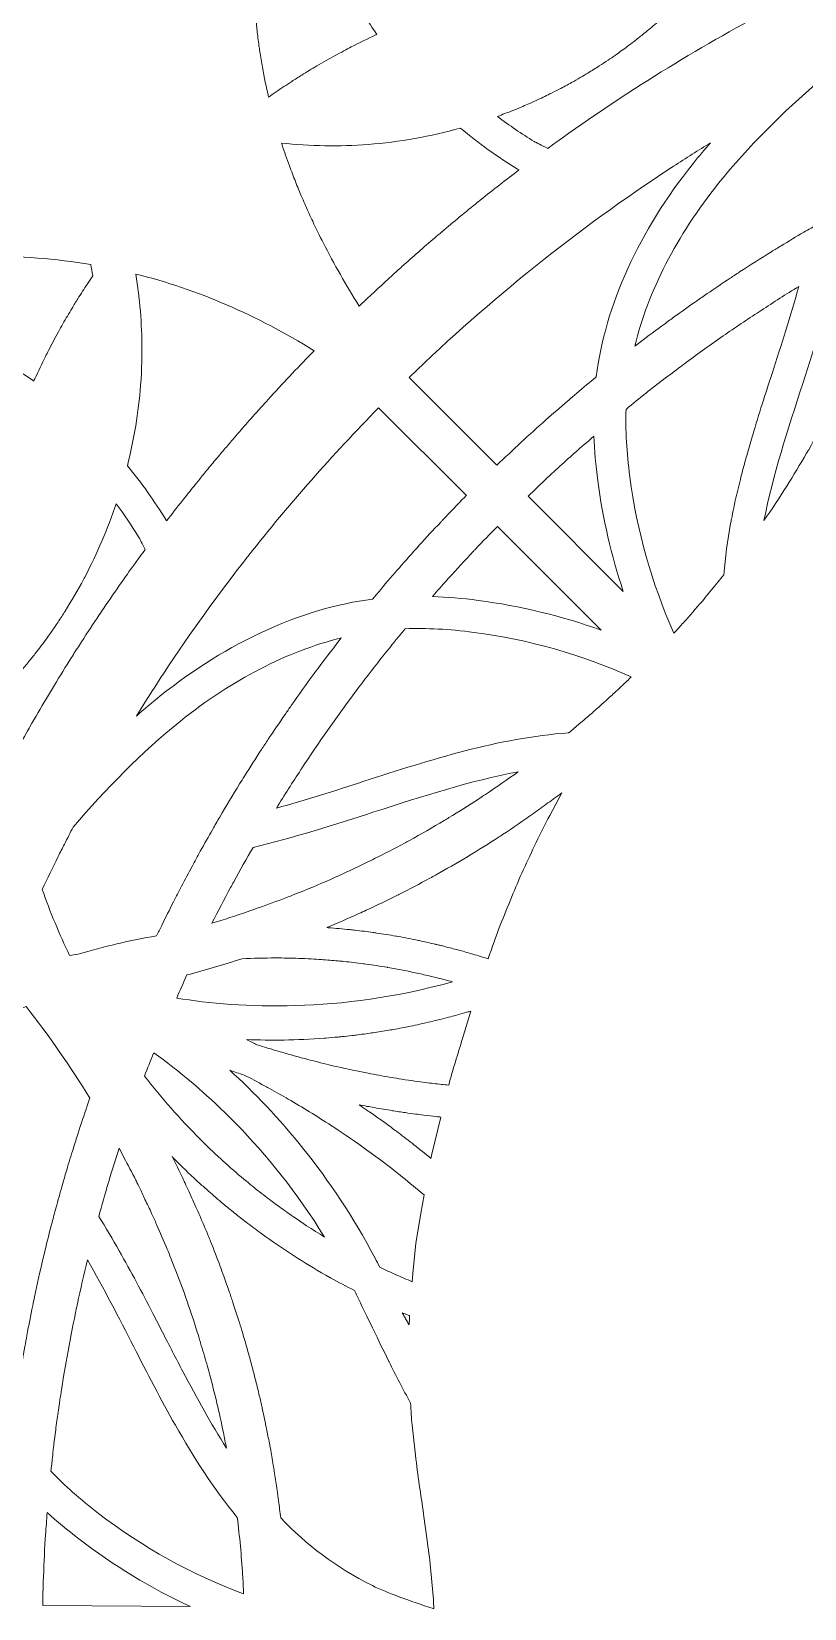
# Model space of a CAD drawing. Header units: millimetres. Extents: x -131 to 670, y -112 to 1620.
# Drawn here: x 379.3 to 426.8, y 721.2 to 818.3 of the extents above; entities that cross this region are included whole.
import ezdxf

# ---------------------------------------------------------------- set-up
doc = ezdxf.new("R2010")
doc.units = ezdxf.units.MM
doc.header["$MEASUREMENT"] = 0
doc.layers.add('Layer 2', color=7, linetype='Continuous')

msp = doc.modelspace()

# ---------------------------------------------------------------- linework, layer by layer
at = {"layer": 'Layer 2', "lineweight": 0}
for points, knots in [([(398.064, 822.673), (398.358, 821.98), (398.682, 821.286), (399.043, 820.591), (399.483, 819.746), (399.972, 818.931), (400.497, 818.14), (400.474, 818.129), (400.451, 818.116), (400.428, 818.105), (399.923, 817.869), (399.423, 817.622), (398.928, 817.366), (398.777, 817.289), (398.629, 817.208), (398.48, 817.129), (398.114, 816.934), (397.75, 816.735), (397.389, 816.53), (397.199, 816.421), (397.009, 816.312), (396.819, 816.2), (396.505, 816.015), (396.194, 815.824), (395.884, 815.63), (395.679, 815.502), (395.472, 815.375), (395.269, 815.243), (394.945, 815.033), (394.625, 814.814), (394.306, 814.595), (394.153, 814.489), (393.997, 814.391), (393.845, 814.283), (393.7, 814.896), (393.574, 815.507), (393.465, 816.116), (393.407, 816.437), (393.356, 816.757), (393.308, 817.076), (393.29, 817.202), (393.272, 817.328), (393.255, 817.453), (393.212, 817.768), (393.173, 818.082), (393.14, 818.396), (393.13, 818.49), (393.12, 818.583), (393.111, 818.676), (393.081, 818.99), (393.057, 819.303), (393.037, 819.615), (393.029, 819.737), (393.022, 819.859), (393.015, 819.981), (392.998, 820.302), (392.986, 820.623), (392.98, 820.944), (392.979, 820.982), (392.977, 821.02), (392.976, 821.057), (394.679, 821.551), (396.38, 822.111), (398.064, 822.673)], [0, 0, 0, 0, 1, 1, 1, 2, 2, 2, 3, 3, 3, 4, 4, 4, 5, 5, 5, 6, 6, 6, 7, 7, 7, 8, 8, 8, 9, 9, 9, 10, 10, 10, 11, 11, 11, 12, 12, 12, 13, 13, 13, 14, 14, 14, 15, 15, 15, 16, 16, 16, 17, 17, 17, 18, 18, 18, 19, 19, 19, 20, 20, 20, 21, 21, 21, 21]), ([(411.529, 811.487), (411.36, 811.365), (411.193, 811.239), (411.025, 811.117), (410.635, 811.309), (410.318, 811.471), (410.192, 811.547), (409.414, 812.017), (408.659, 812.536), (407.931, 813.091), (408.082, 813.146), (408.231, 813.207), (408.381, 813.263), (408.514, 813.314), (408.648, 813.364), (408.781, 813.417), (408.987, 813.498), (409.192, 813.582), (409.396, 813.668), (409.531, 813.725), (409.665, 813.784), (409.799, 813.842), (410.118, 813.982), (410.435, 814.127), (410.75, 814.277), (410.887, 814.342), (411.023, 814.409), (411.159, 814.476), (411.35, 814.57), (411.54, 814.665), (411.728, 814.763), (411.985, 814.897), (412.24, 815.035), (412.492, 815.176), (412.668, 815.274), (412.843, 815.375), (413.017, 815.477), (413.174, 815.569), (413.331, 815.663), (413.487, 815.758), (413.724, 815.902), (413.96, 816.049), (414.193, 816.2), (414.373, 816.316), (414.552, 816.433), (414.73, 816.552), (414.881, 816.655), (415.032, 816.758), (415.182, 816.863), (415.428, 817.035), (415.671, 817.21), (415.912, 817.389), (416.052, 817.494), (416.19, 817.601), (416.329, 817.709), (416.511, 817.849), (416.691, 817.991), (416.869, 818.135), (416.991, 818.234), (417.113, 818.331), (417.234, 818.432), (417.488, 818.644), (417.737, 818.86), (417.985, 819.08), (418.099, 819.182), (418.212, 819.286), (418.324, 819.389), (418.529, 819.577), (418.731, 819.768), (418.93, 819.961), (418.99, 820.02), (419.054, 820.075), (419.114, 820.135), (421.015, 820.112), (422.897, 819.968), (424.747, 819.692), (420.175, 817.275), (415.76, 814.537), (411.529, 811.487)], [0, 0, 0, 0, 1, 1, 1, 2, 2, 2, 3, 3, 3, 4, 4, 4, 5, 5, 5, 6, 6, 6, 7, 7, 7, 8, 8, 8, 9, 9, 9, 10, 10, 10, 11, 11, 11, 12, 12, 12, 13, 13, 13, 14, 14, 14, 15, 15, 15, 16, 16, 16, 17, 17, 17, 18, 18, 18, 19, 19, 19, 20, 20, 20, 21, 21, 21, 22, 22, 22, 23, 23, 23, 24, 24, 24, 25, 25, 25, 26, 26, 26, 26]), ([(431.854, 808.746), (431.526, 808.579), (431.201, 808.406), (430.875, 808.235), (430.506, 808.041), (430.137, 807.846), (429.77, 807.648), (429.447, 807.473), (429.125, 807.295), (428.803, 807.117), (428.422, 806.905), (428.043, 806.69), (427.665, 806.473), (427.369, 806.303), (427.072, 806.134), (426.778, 805.961), (426.309, 805.686), (425.844, 805.405), (425.38, 805.122), (425.181, 805.001), (424.979, 804.882), (424.781, 804.759), (424.126, 804.354), (423.476, 803.94), (422.829, 803.518), (422.634, 803.391), (422.441, 803.26), (422.247, 803.132), (421.773, 802.819), (421.302, 802.502), (420.833, 802.18), (420.61, 802.028), (420.388, 801.872), (420.166, 801.717), (419.717, 801.403), (419.269, 801.085), (418.825, 800.763), (418.616, 800.612), (418.407, 800.462), (418.199, 800.309), (417.701, 799.943), (417.206, 799.57), (416.714, 799.194), (416.601, 799.108), (416.486, 799.025), (416.374, 798.939), (417.196, 802.319), (418.947, 805.74), (421.533, 808.974), (423.365, 811.262), (425.491, 813.328), (427.697, 815.256), (427.739, 815.278), (427.78, 815.3), (427.823, 815.322), (428.471, 815.66), (429.123, 815.989), (429.777, 816.314), (429.947, 816.398), (430.115, 816.484), (430.285, 816.567), (430.862, 816.85), (431.443, 817.122), (432.025, 817.394), (432.233, 817.491), (432.439, 817.592), (432.647, 817.688), (433.454, 817.394), (434.248, 817.069), (435.034, 816.726), (435.057, 816.706), (435.08, 816.686), (435.104, 816.666), (434.822, 814.344), (434.402, 812.036), (433.866, 809.75), (433.621, 809.632), (433.38, 809.506), (433.137, 809.386), (432.708, 809.175), (432.28, 808.964), (431.854, 808.746)], [0, 0, 0, 0, 1, 1, 1, 2, 2, 2, 3, 3, 3, 4, 4, 4, 5, 5, 5, 6, 6, 6, 7, 7, 7, 8, 8, 8, 9, 9, 9, 10, 10, 10, 11, 11, 11, 12, 12, 12, 13, 13, 13, 14, 14, 14, 15, 15, 15, 16, 16, 16, 17, 17, 17, 18, 18, 18, 19, 19, 19, 20, 20, 20, 21, 21, 21, 22, 22, 22, 23, 23, 23, 24, 24, 24, 25, 25, 25, 26, 26, 26, 27, 27, 27, 27]), ([(396.56, 806.633), (396.484, 806.795), (396.412, 806.956), (396.338, 807.118), (396.192, 807.437), (396.05, 807.756), (395.914, 808.074), (395.837, 808.254), (395.761, 808.433), (395.687, 808.613), (395.558, 808.926), (395.435, 809.238), (395.315, 809.551), (395.251, 809.718), (395.185, 809.885), (395.124, 810.052), (394.965, 810.482), (394.815, 810.911), (394.674, 811.34), (394.662, 811.377), (394.648, 811.415), (394.635, 811.452), (395.527, 811.355), (396.418, 811.298), (397.308, 811.282), (398.198, 811.267), (399.086, 811.292), (399.971, 811.362), (401.9, 811.513), (403.804, 811.858), (405.659, 812.371), (406.763, 811.44), (407.938, 810.589), (409.168, 809.848), (409.191, 809.834), (409.225, 809.816), (409.254, 809.798), (409.209, 809.764), (409.165, 809.727), (409.119, 809.693), (408.314, 809.079), (407.514, 808.456), (406.724, 807.82), (406.719, 807.816), (406.714, 807.812), (406.709, 807.808), (405.965, 807.209), (405.229, 806.597), (404.498, 805.977), (404.358, 805.858), (404.218, 805.741), (404.078, 805.621), (403.396, 805.038), (402.721, 804.445), (402.051, 803.844), (401.848, 803.661), (401.646, 803.477), (401.443, 803.292), (400.859, 802.76), (400.279, 802.222), (399.704, 801.676), (399.61, 801.587), (399.514, 801.502), (399.42, 801.412), (398.609, 802.71), (397.877, 804.002), (397.22, 805.287), (396.99, 805.737), (396.771, 806.185), (396.56, 806.633)], [0, 0, 0, 0, 1, 1, 1, 2, 2, 2, 3, 3, 3, 4, 4, 4, 5, 5, 5, 6, 6, 6, 7, 7, 7, 8, 8, 8, 9, 9, 9, 10, 10, 10, 11, 11, 11, 12, 12, 12, 13, 13, 13, 14, 14, 14, 15, 15, 15, 16, 16, 16, 17, 17, 17, 18, 18, 18, 19, 19, 19, 20, 20, 20, 21, 21, 21, 22, 22, 22, 23, 23, 23, 23]), ([(414.008, 797.056), (413.908, 796.974), (413.811, 796.89), (413.712, 796.808), (413.312, 796.477), (412.913, 796.145), (412.518, 795.808), (412.425, 795.729), (412.333, 795.648), (412.24, 795.569), (411.793, 795.185), (411.347, 794.797), (410.906, 794.404), (410.905, 794.404), (410.905, 794.404), (410.905, 794.404), (409.886, 793.497), (408.882, 792.569), (407.895, 791.617), (407.895, 791.617), (402.494, 797.014), (402.494, 797.014), (407.489, 801.858), (412.87, 806.165), (418.57, 809.901), (418.584, 809.911), (418.599, 809.92), (418.614, 809.93), (419.375, 810.428), (420.142, 810.914), (420.914, 811.392), (420.957, 811.419), (420.999, 811.445), (421.042, 811.471), (420.682, 811.059), (420.327, 810.642), (419.985, 810.214), (416.622, 806.011), (414.568, 801.478), (414.008, 797.056)], [0, 0, 0, 0, 1, 1, 1, 2, 2, 2, 3, 3, 3, 4, 4, 4, 5, 5, 5, 6, 6, 6, 7, 7, 7, 8, 8, 8, 9, 9, 9, 10, 10, 10, 11, 11, 11, 12, 12, 12, 13, 13, 13, 13]), ([(426.709, 796.641), (427.49, 799.052), (428.293, 801.539), (428.884, 804.057), (428.884, 804.057), (428.885, 804.057), (428.885, 804.057), (429.522, 804.423), (430.163, 804.783), (430.809, 805.136), (430.854, 805.161), (430.899, 805.187), (430.945, 805.211), (431.609, 805.574), (432.278, 805.929), (432.952, 806.275), (432.83, 805.864), (432.693, 805.457), (432.563, 805.047), (432.465, 804.739), (432.373, 804.43), (432.271, 804.122), (432.202, 803.916), (432.129, 803.711), (432.058, 803.506), (432.042, 803.461), (432.026, 803.417), (432.01, 803.372), (431.84, 802.884), (431.666, 802.397), (431.484, 801.911), (431.408, 801.71), (431.332, 801.508), (431.255, 801.308), (431.142, 801.016), (431.018, 800.727), (430.901, 800.437), (430.766, 800.103), (430.637, 799.769), (430.497, 799.438), (430.464, 799.36), (430.434, 799.283), (430.401, 799.206), (430.08, 798.46), (429.746, 797.719), (429.396, 796.984), (429.388, 796.967), (429.38, 796.949), (429.371, 796.932), (429.143, 796.455), (428.9, 795.984), (428.66, 795.512), (428.548, 795.291), (428.443, 795.068), (428.328, 794.849), (428.28, 794.757), (428.231, 794.666), (428.183, 794.574), (427.827, 793.901), (427.46, 793.234), (427.078, 792.571), (427.062, 792.542), (427.045, 792.512), (427.028, 792.483), (427.004, 792.44), (426.977, 792.398), (426.951, 792.356), (426.555, 791.673), (426.146, 790.995), (425.723, 790.325), (425.272, 789.613), (424.807, 788.909), (424.326, 788.211), (424.886, 791.001), (425.784, 793.788), (426.709, 796.641)], [0, 0, 0, 0, 1, 1, 1, 2, 2, 2, 3, 3, 3, 4, 4, 4, 5, 5, 5, 6, 6, 6, 7, 7, 7, 8, 8, 8, 9, 9, 9, 10, 10, 10, 11, 11, 11, 12, 12, 12, 13, 13, 13, 14, 14, 14, 15, 15, 15, 16, 16, 16, 17, 17, 17, 18, 18, 18, 19, 19, 19, 20, 20, 20, 21, 21, 21, 22, 22, 22, 23, 23, 23, 24, 24, 24, 25, 25, 25, 25]), ([(376.32, 804.462), (378.544, 804.501), (380.741, 804.338), (382.905, 803.974), (382.949, 803.746), (382.989, 803.515), (383.028, 803.284), (382.914, 803.117), (382.809, 802.944), (382.698, 802.775), (382.498, 802.473), (382.299, 802.172), (382.107, 801.866), (381.987, 801.673), (381.873, 801.478), (381.756, 801.283), (381.563, 800.964), (381.372, 800.643), (381.188, 800.318), (381.095, 800.154), (381.005, 799.989), (380.914, 799.824), (380.705, 799.445), (380.502, 799.063), (380.305, 798.678), (380.244, 798.558), (380.182, 798.438), (380.122, 798.317), (379.892, 797.857), (379.671, 797.393), (379.458, 796.925), (379.439, 796.883), (379.418, 796.843), (379.399, 796.801), (378.563, 797.364), (377.7, 797.885), (376.803, 798.351), (376.095, 798.72), (375.387, 799.05), (374.68, 799.349), (375.25, 801.042), (375.819, 802.751), (376.32, 804.462)], [0, 0, 0, 0, 1, 1, 1, 2, 2, 2, 3, 3, 3, 4, 4, 4, 5, 5, 5, 6, 6, 6, 7, 7, 7, 8, 8, 8, 9, 9, 9, 10, 10, 10, 11, 11, 11, 12, 12, 12, 13, 13, 13, 14, 14, 14, 14]), ([(386.046, 799.437), (386.045, 799.503), (386.043, 799.568), (386.041, 799.634), (386.015, 800.42), (385.958, 801.208), (385.869, 801.996), (385.861, 802.069), (385.853, 802.141), (385.844, 802.214), (385.797, 802.605), (385.745, 802.997), (385.683, 803.388), (389.455, 802.438), (393.12, 800.864), (396.649, 798.664), (395.743, 797.738), (394.857, 796.797), (393.987, 795.846), (393.903, 795.754), (393.821, 795.661), (393.737, 795.569), (393.409, 795.208), (393.082, 794.845), (392.759, 794.48), (392.621, 794.324), (392.485, 794.168), (392.348, 794.011), (392.087, 793.714), (391.828, 793.415), (391.572, 793.115), (391.398, 792.913), (391.225, 792.71), (391.052, 792.506), (390.844, 792.259), (390.637, 792.011), (390.43, 791.763), (390.226, 791.517), (390.022, 791.272), (389.82, 791.025), (389.663, 790.832), (389.508, 790.639), (389.352, 790.445), (389.113, 790.15), (388.874, 789.854), (388.639, 789.556), (388.601, 789.508), (388.565, 789.46), (388.527, 789.413), (388.206, 789.005), (387.886, 788.597), (387.571, 788.185), (387.563, 788.199), (387.554, 788.216), (387.547, 788.227), (386.841, 789.399), (386.036, 790.52), (385.157, 791.579), (385.564, 793.205), (385.842, 794.866), (385.974, 796.545), (386.049, 797.506), (386.07, 798.471), (386.046, 799.437)], [0, 0, 0, 0, 1, 1, 1, 2, 2, 2, 3, 3, 3, 4, 4, 4, 5, 5, 5, 6, 6, 6, 7, 7, 7, 8, 8, 8, 9, 9, 9, 10, 10, 10, 11, 11, 11, 12, 12, 12, 13, 13, 13, 14, 14, 14, 15, 15, 15, 16, 16, 16, 17, 17, 17, 18, 18, 18, 19, 19, 19, 20, 20, 20, 21, 21, 21, 21]), ([(416.069, 790.911), (415.872, 792.416), (415.8, 793.78), (415.841, 795.056), (416.247, 795.388), (416.65, 795.725), (417.062, 796.05), (417.066, 796.054), (417.071, 796.057), (417.076, 796.061), (417.779, 796.616), (418.491, 797.16), (419.209, 797.695), (419.283, 797.75), (419.356, 797.806), (419.429, 797.86), (420.166, 798.407), (420.911, 798.945), (421.665, 799.471), (421.668, 799.473), (421.671, 799.476), (421.675, 799.479), (422.409, 799.991), (423.152, 800.492), (423.901, 800.985), (423.982, 801.038), (424.063, 801.093), (424.144, 801.146), (424.911, 801.648), (425.686, 802.141), (426.468, 802.622), (425.971, 800.814), (425.39, 799.014), (424.82, 797.255), (424.416, 796.007), (424.011, 794.751), (423.632, 793.485), (423.62, 793.445), (423.608, 793.405), (423.596, 793.364), (423.482, 792.979), (423.37, 792.593), (423.262, 792.206), (423.226, 792.079), (423.191, 791.952), (423.156, 791.825), (423.106, 791.644), (423.058, 791.463), (423.01, 791.283), (422.963, 791.104), (422.918, 790.926), (422.873, 790.747), (422.817, 790.524), (422.762, 790.301), (422.709, 790.077), (422.659, 789.865), (422.61, 789.652), (422.562, 789.439), (422.53, 789.292), (422.498, 789.145), (422.467, 788.997), (422.417, 788.761), (422.37, 788.524), (422.325, 788.286), (422.309, 788.203), (422.29, 788.119), (422.275, 788.036), (422.083, 786.989), (421.938, 785.935), (421.854, 784.871), (421.854, 784.871), (421.854, 784.87), (421.853, 784.87), (421.608, 784.559), (421.354, 784.254), (421.102, 783.946), (420.966, 783.781), (420.835, 783.614), (420.697, 783.45), (420.69, 783.442), (420.683, 783.434), (420.677, 783.425), (420.295, 782.972), (419.907, 782.521), (419.512, 782.075), (419.419, 781.971), (419.324, 781.869), (419.231, 781.766), (419.085, 781.603), (418.935, 781.442), (418.787, 781.28), (417.423, 784.34), (416.505, 787.567), (416.069, 790.911)], [0, 0, 0, 0, 1, 1, 1, 2, 2, 2, 3, 3, 3, 4, 4, 4, 5, 5, 5, 6, 6, 6, 7, 7, 7, 8, 8, 8, 9, 9, 9, 10, 10, 10, 11, 11, 11, 12, 12, 12, 13, 13, 13, 14, 14, 14, 15, 15, 15, 16, 16, 16, 17, 17, 17, 18, 18, 18, 19, 19, 19, 20, 20, 20, 21, 21, 21, 22, 22, 22, 23, 23, 23, 24, 24, 24, 25, 25, 25, 26, 26, 26, 27, 27, 27, 28, 28, 28, 29, 29, 29, 30, 30, 30, 31, 31, 31, 31]), ([(387.181, 777.411), (386.68, 777.01), (386.191, 776.596), (385.711, 776.173), (385.751, 776.238), (385.792, 776.303), (385.833, 776.368), (386.273, 777.077), (386.722, 777.781), (387.18, 778.48), (387.265, 778.611), (387.35, 778.742), (387.437, 778.872), (389.04, 781.3), (390.745, 783.67), (392.554, 785.976), (392.578, 786.008), (392.603, 786.04), (392.628, 786.071), (395.104, 789.221), (397.768, 792.252), (400.616, 795.15), (400.616, 795.15), (406.016, 789.754), (406.016, 789.754), (405.982, 789.72), (405.95, 789.685), (405.917, 789.651), (405.461, 789.187), (405.009, 788.719), (404.563, 788.247), (404.521, 788.202), (404.479, 788.157), (404.437, 788.112), (403.993, 787.641), (403.554, 787.166), (403.12, 786.688), (403.059, 786.621), (402.999, 786.553), (402.938, 786.486), (402.528, 786.031), (402.122, 785.573), (401.721, 785.111), (401.637, 785.015), (401.555, 784.918), (401.471, 784.822), (401.091, 784.381), (400.714, 783.938), (400.343, 783.492), (400.31, 783.453), (400.277, 783.415), (400.245, 783.376), (395.852, 782.799), (391.354, 780.748), (387.181, 777.411)], [0, 0, 0, 0, 1, 1, 1, 2, 2, 2, 3, 3, 3, 4, 4, 4, 5, 5, 5, 6, 6, 6, 7, 7, 7, 8, 8, 8, 9, 9, 9, 10, 10, 10, 11, 11, 11, 12, 12, 12, 13, 13, 13, 14, 14, 14, 15, 15, 15, 16, 16, 16, 17, 17, 17, 18, 18, 18, 18]), ([(409.808, 789.705), (410.03, 789.918), (410.248, 790.137), (410.471, 790.349), (410.524, 790.399), (410.576, 790.449), (410.629, 790.498), (411.302, 791.132), (411.984, 791.758), (412.675, 792.372), (412.678, 792.374), (412.681, 792.377), (412.684, 792.38), (413.073, 792.726), (413.471, 793.061), (413.866, 793.4), (413.901, 792.526), (413.975, 791.617), (414.101, 790.654), (414.405, 788.327), (414.933, 786.055), (415.667, 783.85), (415.667, 783.85), (409.808, 789.705), (409.808, 789.705)], [0, 0, 0, 0, 1, 1, 1, 2, 2, 2, 3, 3, 3, 4, 4, 4, 5, 5, 5, 6, 6, 6, 7, 7, 7, 8, 8, 8, 8]), ([(377.855, 778.099), (378.014, 778.271), (378.172, 778.445), (378.328, 778.621), (378.44, 778.747), (378.551, 778.874), (378.661, 779.003), (378.831, 779.201), (378.997, 779.402), (379.162, 779.605), (379.302, 779.777), (379.439, 779.951), (379.575, 780.127), (379.694, 780.28), (379.812, 780.434), (379.928, 780.589), (380.041, 780.741), (380.154, 780.893), (380.265, 781.047), (380.399, 781.233), (380.529, 781.421), (380.658, 781.61), (380.815, 781.84), (380.969, 782.072), (381.12, 782.306), (381.191, 782.414), (381.26, 782.523), (381.329, 782.633), (381.73, 783.27), (382.107, 783.922), (382.46, 784.586), (382.485, 784.633), (382.51, 784.68), (382.534, 784.726), (383.297, 786.179), (383.946, 787.691), (384.471, 789.248), (384.962, 788.586), (385.425, 787.904), (385.848, 787.203), (385.92, 787.082), (386.071, 786.789), (386.252, 786.424), (386.251, 786.424), (386.251, 786.424), (386.251, 786.423), (385.909, 785.959), (385.568, 785.495), (385.234, 785.025), (385.133, 784.883), (385.037, 784.739), (384.937, 784.596), (384.567, 784.071), (384.201, 783.543), (383.84, 783.012), (383.657, 782.743), (383.475, 782.472), (383.294, 782.201), (382.926, 781.649), (382.563, 781.095), (382.206, 780.538), (382.123, 780.41), (382.036, 780.283), (381.954, 780.154), (381.873, 780.027), (381.796, 779.897), (381.716, 779.769), (381.361, 779.205), (381.011, 778.639), (380.666, 778.07), (380.501, 777.798), (380.337, 777.525), (380.174, 777.25), (379.832, 776.674), (379.494, 776.096), (379.163, 775.514), (379.09, 775.388), (379.014, 775.263), (378.943, 775.136), (378.623, 774.572), (378.309, 774.004), (378, 773.435), (377.994, 773.479), (377.989, 773.523), (377.983, 773.567), (377.926, 773.992), (377.877, 774.419), (377.833, 774.846), (377.817, 775.005), (377.802, 775.163), (377.788, 775.321), (377.75, 775.738), (377.717, 776.157), (377.692, 776.577), (377.666, 777.001), (377.645, 777.427), (377.632, 777.854), (377.708, 777.934), (377.78, 778.018), (377.855, 778.099)], [0, 0, 0, 0, 1, 1, 1, 2, 2, 2, 3, 3, 3, 4, 4, 4, 5, 5, 5, 6, 6, 6, 7, 7, 7, 8, 8, 8, 9, 9, 9, 10, 10, 10, 11, 11, 11, 12, 12, 12, 13, 13, 13, 14, 14, 14, 15, 15, 15, 16, 16, 16, 17, 17, 17, 18, 18, 18, 19, 19, 19, 20, 20, 20, 21, 21, 21, 22, 22, 22, 23, 23, 23, 24, 24, 24, 25, 25, 25, 26, 26, 26, 27, 27, 27, 28, 28, 28, 29, 29, 29, 30, 30, 30, 31, 31, 31, 32, 32, 32, 33, 33, 33, 33]), ([(404.051, 783.667), (404.34, 783.998), (404.631, 784.326), (404.923, 784.654), (405.425, 785.21), (405.928, 785.766), (406.441, 786.311), (406.484, 786.356), (406.526, 786.402), (406.569, 786.447), (407.015, 786.919), (407.472, 787.381), (407.927, 787.845), (407.927, 787.845), (414.313, 781.463), (414.313, 781.463), (411.87, 782.337), (409.339, 782.954), (406.741, 783.293), (405.756, 783.422), (404.826, 783.499), (403.933, 783.532), (403.973, 783.577), (404.011, 783.622), (404.051, 783.667)], [0, 0, 0, 0, 1, 1, 1, 2, 2, 2, 3, 3, 3, 4, 4, 4, 5, 5, 5, 6, 6, 6, 7, 7, 7, 8, 8, 8, 8]), ([(399.716, 772.156), (397.951, 771.585), (396.142, 771.002), (394.329, 770.504), (394.82, 771.302), (395.323, 772.091), (395.836, 772.873), (395.854, 772.901), (395.872, 772.928), (395.889, 772.955), (396.921, 774.524), (397.996, 776.06), (399.114, 777.564), (399.139, 777.597), (399.163, 777.631), (399.187, 777.663), (399.701, 778.352), (400.225, 779.033), (400.757, 779.708), (401.113, 780.159), (401.477, 780.605), (401.841, 781.05), (401.977, 781.216), (402.111, 781.383), (402.247, 781.549), (403.55, 781.597), (404.943, 781.527), (406.484, 781.326), (409.845, 780.887), (413.088, 779.963), (416.162, 778.586), (415.982, 778.413), (415.805, 778.236), (415.624, 778.064), (415.458, 777.908), (415.291, 777.755), (415.125, 777.601), (415.027, 777.511), (414.928, 777.423), (414.831, 777.334), (414.659, 777.177), (414.488, 777.019), (414.315, 776.865), (414.107, 776.679), (413.899, 776.494), (413.689, 776.312), (413.48, 776.129), (413.27, 775.951), (413.059, 775.773), (413.034, 775.752), (413.01, 775.731), (412.985, 775.71), (412.759, 775.519), (412.534, 775.325), (412.306, 775.138), (407.979, 774.831), (403.806, 773.48), (399.716, 772.156)], [0, 0, 0, 0, 1, 1, 1, 2, 2, 2, 3, 3, 3, 4, 4, 4, 5, 5, 5, 6, 6, 6, 7, 7, 7, 8, 8, 8, 9, 9, 9, 10, 10, 10, 11, 11, 11, 12, 12, 12, 13, 13, 13, 14, 14, 14, 15, 15, 15, 16, 16, 16, 17, 17, 17, 18, 18, 18, 19, 19, 19, 19]), ([(393.406, 774.107), (393.053, 773.566), (392.707, 773.022), (392.365, 772.475), (392.265, 772.315), (392.163, 772.157), (392.064, 771.997), (391.647, 771.321), (391.238, 770.639), (390.837, 769.954), (390.692, 769.705), (390.551, 769.453), (390.407, 769.203), (390.15, 768.753), (389.895, 768.303), (389.645, 767.85), (389.474, 767.541), (389.305, 767.23), (389.138, 766.92), (388.918, 766.512), (388.703, 766.102), (388.489, 765.692), (388.323, 765.373), (388.156, 765.055), (387.994, 764.735), (387.749, 764.251), (387.511, 763.765), (387.274, 763.278), (387.171, 763.065), (387.062, 762.855), (386.959, 762.641), (385.315, 762.358), (383.704, 761.981), (382.128, 761.516), (381.953, 761.488), (381.779, 761.457), (381.603, 761.43), (380.968, 762.755), (380.406, 764.113), (379.918, 765.5), (380.237, 766.176), (380.563, 766.85), (380.896, 767.52), (381.023, 767.776), (381.155, 768.029), (381.285, 768.284), (381.464, 768.637), (381.642, 768.989), (381.825, 769.34), (383.841, 771.674), (386.009, 773.931), (388.421, 775.861), (391.611, 778.413), (394.984, 780.152), (398.32, 780.988), (398.296, 780.958), (398.274, 780.928), (398.251, 780.898), (397.718, 780.213), (397.193, 779.523), (396.68, 778.827), (396.669, 778.813), (396.66, 778.799), (396.649, 778.785), (396.17, 778.134), (395.701, 777.477), (395.238, 776.817), (395.11, 776.634), (394.985, 776.45), (394.858, 776.267), (394.509, 775.761), (394.165, 775.253), (393.825, 774.742), (393.685, 774.53), (393.545, 774.319), (393.406, 774.107)], [0, 0, 0, 0, 1, 1, 1, 2, 2, 2, 3, 3, 3, 4, 4, 4, 5, 5, 5, 6, 6, 6, 7, 7, 7, 8, 8, 8, 9, 9, 9, 10, 10, 10, 11, 11, 11, 12, 12, 12, 13, 13, 13, 14, 14, 14, 15, 15, 15, 16, 16, 16, 17, 17, 17, 18, 18, 18, 19, 19, 19, 20, 20, 20, 21, 21, 21, 22, 22, 22, 23, 23, 23, 24, 24, 24, 25, 25, 25, 25]), ([(395.462, 765.2), (395.28, 765.128), (395.097, 765.06), (394.914, 764.989), (394.347, 764.77), (393.778, 764.559), (393.206, 764.357), (392.998, 764.283), (392.789, 764.209), (392.58, 764.137), (391.843, 763.885), (391.103, 763.641), (390.359, 763.417), (390.733, 764.155), (391.118, 764.887), (391.511, 765.614), (391.574, 765.732), (391.639, 765.851), (391.704, 765.969), (392.091, 766.679), (392.484, 767.385), (392.888, 768.085), (392.888, 768.086), (392.888, 768.087), (392.889, 768.087), (395.41, 768.678), (397.91, 769.483), (400.328, 770.267), (403.331, 771.238), (406.26, 772.186), (409.195, 772.737), (408.533, 772.258), (407.862, 771.797), (407.185, 771.346), (407.041, 771.251), (406.897, 771.156), (406.753, 771.062), (406.154, 770.67), (405.55, 770.289), (404.941, 769.919), (404.844, 769.86), (404.749, 769.799), (404.652, 769.741), (403.943, 769.316), (403.228, 768.906), (402.507, 768.511), (402.407, 768.457), (402.306, 768.405), (402.206, 768.35), (401.596, 768.021), (400.982, 767.703), (400.364, 767.395), (400.186, 767.305), (400.007, 767.217), (399.828, 767.129), (399.188, 766.818), (398.544, 766.516), (397.895, 766.226), (397.871, 766.215), (397.846, 766.204), (397.822, 766.193), (397.765, 766.167), (397.708, 766.14), (397.651, 766.115), (396.927, 765.795), (396.196, 765.492), (395.462, 765.2)], [0, 0, 0, 0, 1, 1, 1, 2, 2, 2, 3, 3, 3, 4, 4, 4, 5, 5, 5, 6, 6, 6, 7, 7, 7, 8, 8, 8, 9, 9, 9, 10, 10, 10, 11, 11, 11, 12, 12, 12, 13, 13, 13, 14, 14, 14, 15, 15, 15, 16, 16, 16, 17, 17, 17, 18, 18, 18, 19, 19, 19, 20, 20, 20, 21, 21, 21, 22, 22, 22, 22]), ([(406.245, 761.562), (406.101, 761.603), (405.96, 761.649), (405.816, 761.689), (405.816, 761.689), (405.815, 761.689), (405.815, 761.689), (405.675, 761.728), (405.533, 761.762), (405.392, 761.8), (405.267, 761.834), (405.141, 761.866), (405.016, 761.898), (404.838, 761.945), (404.661, 761.994), (404.482, 762.038), (404.479, 762.039), (404.477, 762.04), (404.474, 762.04), (404.464, 762.043), (404.453, 762.046), (404.442, 762.049), (404.439, 762.049), (404.438, 762.05), (404.435, 762.05), (404.36, 762.069), (404.283, 762.084), (404.207, 762.102), (404.14, 762.118), (404.072, 762.132), (404.004, 762.148), (403.712, 762.215), (403.421, 762.285), (403.127, 762.346), (403.104, 762.351), (403.083, 762.357), (403.06, 762.361), (402.649, 762.447), (402.235, 762.525), (401.819, 762.599), (401.769, 762.608), (401.72, 762.619), (401.67, 762.627), (401.286, 762.694), (400.899, 762.753), (400.511, 762.81), (400.429, 762.822), (400.348, 762.837), (400.266, 762.848), (399.902, 762.899), (399.535, 762.942), (399.167, 762.984), (399.062, 762.996), (398.958, 763.011), (398.853, 763.023), (398.411, 763.07), (397.966, 763.109), (397.52, 763.142), (397.492, 763.144), (397.464, 763.148), (397.437, 763.149), (398.096, 763.424), (398.75, 763.713), (399.403, 764.01), (399.555, 764.079), (399.707, 764.148), (399.859, 764.219), (400.513, 764.522), (401.164, 764.833), (401.81, 765.158), (401.829, 765.168), (401.848, 765.178), (401.868, 765.189), (402.507, 765.511), (403.141, 765.849), (403.772, 766.194), (403.89, 766.258), (404.007, 766.322), (404.124, 766.387), (404.781, 766.751), (405.434, 767.125), (406.08, 767.513), (406.085, 767.517), (406.09, 767.52), (406.095, 767.522), (406.746, 767.914), (407.391, 768.32), (408.031, 768.737), (408.103, 768.783), (408.176, 768.829), (408.248, 768.876), (408.886, 769.294), (409.517, 769.727), (410.143, 770.17), (410.443, 770.382), (410.738, 770.605), (411.035, 770.822), (411.321, 771.032), (411.61, 771.236), (411.893, 771.45), (411.893, 771.45), (411.148, 770.053), (411.148, 770.053), (410.539, 768.97), (410.064, 767.829), (409.523, 766.716), (409.014, 765.589), (408.57, 764.438), (408.091, 763.299), (407.845, 762.609), (407.595, 761.918), (407.347, 761.228), (407.038, 761.326), (406.727, 761.42), (406.415, 761.511), (406.358, 761.528), (406.302, 761.545), (406.245, 761.562)], [0, 0, 0, 0, 1, 1, 1, 2, 2, 2, 3, 3, 3, 4, 4, 4, 5, 5, 5, 6, 6, 6, 7, 7, 7, 8, 8, 8, 9, 9, 9, 10, 10, 10, 11, 11, 11, 12, 12, 12, 13, 13, 13, 14, 14, 14, 15, 15, 15, 16, 16, 16, 17, 17, 17, 18, 18, 18, 19, 19, 19, 20, 20, 20, 21, 21, 21, 22, 22, 22, 23, 23, 23, 24, 24, 24, 25, 25, 25, 26, 26, 26, 27, 27, 27, 28, 28, 28, 29, 29, 29, 30, 30, 30, 31, 31, 31, 32, 32, 32, 33, 33, 33, 34, 34, 34, 35, 35, 35, 36, 36, 36, 37, 37, 37, 38, 38, 38, 39, 39, 39, 39]), ([(388.193, 758.806), (388.404, 759.282), (388.605, 759.763), (388.822, 760.235), (389.956, 760.533), (391.082, 760.869), (392.201, 761.228), (392.889, 761.262), (393.58, 761.28), (394.276, 761.28), (394.752, 761.28), (395.227, 761.272), (395.699, 761.255), (395.957, 761.247), (396.213, 761.23), (396.47, 761.216), (396.68, 761.205), (396.891, 761.197), (397.101, 761.183), (397.442, 761.159), (397.781, 761.128), (398.12, 761.096), (398.241, 761.085), (398.363, 761.076), (398.484, 761.064), (398.88, 761.023), (399.274, 760.975), (399.666, 760.923), (399.726, 760.915), (399.786, 760.909), (399.846, 760.901), (400.278, 760.842), (400.707, 760.776), (401.134, 760.703), (401.154, 760.699), (401.173, 760.697), (401.192, 760.694), (401.499, 760.641), (401.804, 760.584), (402.109, 760.525), (402.398, 760.467), (402.686, 760.407), (402.973, 760.345), (403.118, 760.313), (403.263, 760.281), (403.408, 760.247), (403.697, 760.182), (403.985, 760.113), (404.271, 760.042), (404.567, 759.968), (404.861, 759.892), (405.154, 759.811), (398.172, 757.867), (392.124, 758.175), (388.193, 758.806)], [0, 0, 0, 0, 1, 1, 1, 2, 2, 2, 3, 3, 3, 4, 4, 4, 5, 5, 5, 6, 6, 6, 7, 7, 7, 8, 8, 8, 9, 9, 9, 10, 10, 10, 11, 11, 11, 12, 12, 12, 13, 13, 13, 14, 14, 14, 15, 15, 15, 16, 16, 16, 17, 17, 17, 18, 18, 18, 18]), ([(374.474, 743.721), (374.213, 746.075), (374.191, 748.461), (374.295, 750.833), (374.462, 751.389), (374.633, 751.943), (374.809, 752.496), (374.881, 752.721), (374.956, 752.945), (375.029, 753.17), (375.192, 753.671), (375.358, 754.171), (375.529, 754.669), (375.583, 754.827), (375.637, 754.984), (375.692, 755.142), (375.93, 755.826), (376.172, 756.507), (376.424, 757.186), (377.242, 757.583), (378.075, 757.952), (378.921, 758.295), (380.33, 756.49), (381.641, 754.608), (382.851, 752.656), (382.795, 752.495), (382.745, 752.333), (382.689, 752.172), (382.497, 751.612), (382.308, 751.05), (382.125, 750.486), (382.026, 750.179), (381.931, 749.869), (381.835, 749.561), (381.695, 749.116), (381.558, 748.671), (381.425, 748.224), (381.331, 747.905), (381.238, 747.586), (381.147, 747.266), (381.015, 746.806), (380.887, 746.344), (380.762, 745.882), (380.682, 745.588), (380.602, 745.294), (380.525, 744.999), (380.372, 744.413), (380.226, 743.826), (380.084, 743.237), (380.043, 743.067), (379.999, 742.899), (379.959, 742.728), (379.777, 741.959), (379.606, 741.186), (379.443, 740.412), (379.405, 740.233), (379.371, 740.053), (379.334, 739.874), (379.209, 739.265), (379.089, 738.655), (378.975, 738.043), (378.933, 737.813), (378.892, 737.582), (378.851, 737.352), (378.746, 736.767), (378.647, 736.182), (378.554, 735.595), (378.519, 735.38), (378.484, 735.165), (378.451, 734.95), (378.348, 734.275), (378.251, 733.598), (378.161, 732.92), (378.149, 732.828), (378.134, 732.738), (378.122, 732.646), (376.199, 735.674), (374.948, 739.453), (374.474, 743.721)], [0, 0, 0, 0, 1, 1, 1, 2, 2, 2, 3, 3, 3, 4, 4, 4, 5, 5, 5, 6, 6, 6, 7, 7, 7, 8, 8, 8, 9, 9, 9, 10, 10, 10, 11, 11, 11, 12, 12, 12, 13, 13, 13, 14, 14, 14, 15, 15, 15, 16, 16, 16, 17, 17, 17, 18, 18, 18, 19, 19, 19, 20, 20, 20, 21, 21, 21, 22, 22, 22, 23, 23, 23, 24, 24, 24, 25, 25, 25, 26, 26, 26, 26]), ([(403.509, 753.608), (403.287, 753.637), (403.067, 753.668), (402.847, 753.699), (402.581, 753.736), (402.316, 753.774), (402.053, 753.815), (401.827, 753.851), (401.601, 753.887), (401.377, 753.925), (401.123, 753.967), (400.872, 754.013), (400.621, 754.058), (400.402, 754.099), (400.181, 754.138), (399.964, 754.18), (399.689, 754.234), (399.419, 754.291), (399.149, 754.348), (398.779, 754.426), (398.414, 754.506), (398.053, 754.59), (397.834, 754.64), (397.615, 754.69), (397.4, 754.742), (397.158, 754.8), (396.922, 754.861), (396.685, 754.921), (396.499, 754.969), (396.314, 755.016), (396.132, 755.064), (395.89, 755.128), (395.65, 755.194), (395.414, 755.259), (395.25, 755.305), (395.089, 755.351), (394.928, 755.397), (394.684, 755.467), (394.439, 755.537), (394.201, 755.609), (394.093, 755.641), (393.989, 755.674), (393.883, 755.706), (393.629, 755.784), (393.374, 755.862), (393.127, 755.941), (392.916, 756.049), (392.709, 756.152), (392.502, 756.256), (393.97, 756.196), (395.57, 756.213), (397.28, 756.341), (397.31, 756.344), (397.341, 756.347), (397.371, 756.349), (397.618, 756.368), (397.867, 756.389), (398.118, 756.413), (398.2, 756.421), (398.282, 756.43), (398.364, 756.438), (398.567, 756.459), (398.77, 756.48), (398.977, 756.504), (399.093, 756.517), (399.211, 756.533), (399.328, 756.547), (399.501, 756.569), (399.675, 756.591), (399.85, 756.615), (399.996, 756.635), (400.143, 756.657), (400.29, 756.678), (400.44, 756.701), (400.59, 756.722), (400.741, 756.747), (400.907, 756.773), (401.074, 756.802), (401.241, 756.83), (401.378, 756.853), (401.514, 756.876), (401.652, 756.901), (401.83, 756.934), (402.01, 756.968), (402.191, 757.004), (402.32, 757.029), (402.449, 757.053), (402.579, 757.08), (402.767, 757.118), (402.956, 757.159), (403.146, 757.2), (403.271, 757.228), (403.397, 757.254), (403.523, 757.283), (403.716, 757.327), (403.911, 757.374), (404.105, 757.42), (404.232, 757.451), (404.358, 757.481), (404.486, 757.513), (404.679, 757.562), (404.874, 757.613), (405.069, 757.665), (405.201, 757.7), (405.333, 757.735), (405.466, 757.772), (405.656, 757.824), (405.847, 757.879), (406.039, 757.934), (406.125, 757.96), (406.21, 757.982), (406.296, 758.008), (406.296, 758.008), (405.776, 756.312), (405.776, 756.312), (405.496, 755.356), (405.176, 754.414), (404.926, 753.447), (404.775, 753.462), (404.627, 753.481), (404.476, 753.497), (404.152, 753.532), (403.829, 753.568), (403.509, 753.608)], [0, 0, 0, 0, 1, 1, 1, 2, 2, 2, 3, 3, 3, 4, 4, 4, 5, 5, 5, 6, 6, 6, 7, 7, 7, 8, 8, 8, 9, 9, 9, 10, 10, 10, 11, 11, 11, 12, 12, 12, 13, 13, 13, 14, 14, 14, 15, 15, 15, 16, 16, 16, 17, 17, 17, 18, 18, 18, 19, 19, 19, 20, 20, 20, 21, 21, 21, 22, 22, 22, 23, 23, 23, 24, 24, 24, 25, 25, 25, 26, 26, 26, 27, 27, 27, 28, 28, 28, 29, 29, 29, 30, 30, 30, 31, 31, 31, 32, 32, 32, 33, 33, 33, 34, 34, 34, 35, 35, 35, 36, 36, 36, 37, 37, 37, 38, 38, 38, 39, 39, 39, 40, 40, 40, 41, 41, 41, 41]), ([(386.211, 754.008), (386.394, 754.49), (386.594, 754.963), (386.784, 755.441), (389.768, 753.291), (393.859, 749.649), (397.292, 744.097), (397.291, 744.098), (397.291, 744.098), (397.29, 744.099), (396.92, 744.325), (396.552, 744.559), (396.188, 744.797), (395.952, 744.952), (395.717, 745.111), (395.484, 745.271), (395.193, 745.471), (394.905, 745.674), (394.619, 745.881), (394.618, 745.881), (394.618, 745.882), (394.618, 745.882), (394.371, 746.06), (394.127, 746.241), (393.884, 746.425), (393.884, 746.425), (393.883, 746.426), (393.883, 746.426), (393.556, 746.674), (393.231, 746.927), (392.91, 747.186), (392.766, 747.302), (392.622, 747.418), (392.478, 747.536), (392.054, 747.889), (391.635, 748.25), (391.223, 748.62), (391.121, 748.712), (391.02, 748.805), (390.92, 748.897), (390.477, 749.303), (390.039, 749.715), (389.612, 750.143), (389.612, 750.143), (389.611, 750.144), (389.61, 750.144), (388.386, 751.369), (387.259, 752.664), (386.211, 754.008)], [0, 0, 0, 0, 1, 1, 1, 2, 2, 2, 3, 3, 3, 4, 4, 4, 5, 5, 5, 6, 6, 6, 7, 7, 7, 8, 8, 8, 9, 9, 9, 10, 10, 10, 11, 11, 11, 12, 12, 12, 13, 13, 13, 14, 14, 14, 15, 15, 15, 16, 16, 16, 16]), ([(402.168, 741.561), (402.167, 741.562), (402.166, 741.562), (402.165, 741.563), (402.045, 741.615), (401.925, 741.668), (401.806, 741.722), (401.766, 741.74), (401.727, 741.757), (401.687, 741.775), (401.353, 741.926), (401.019, 742.08), (400.688, 742.241), (400.592, 742.43), (400.495, 742.619), (400.401, 742.797), (400.4, 742.798), (400.4, 742.798), (400.4, 742.799), (400.4, 742.799), (400.4, 742.799), (400.4, 742.799), (397.688, 747.916), (394.41, 751.684), (391.461, 754.364), (391.753, 754.264), (392.049, 754.166), (392.353, 754.068), (392.757, 753.86), (393.169, 753.64), (393.586, 753.414), (393.647, 753.38), (393.709, 753.346), (393.77, 753.313), (394.15, 753.104), (394.533, 752.889), (394.921, 752.665), (394.965, 752.64), (395.008, 752.616), (395.052, 752.59), (395.925, 752.084), (396.815, 751.539), (397.713, 750.954), (397.763, 750.921), (397.814, 750.887), (397.865, 750.854), (399.217, 749.966), (400.585, 748.986), (401.934, 747.91), (401.985, 747.869), (402.036, 747.829), (402.087, 747.788), (402.53, 747.431), (402.972, 747.065), (403.41, 746.687), (403.41, 746.687), (403.215, 745.553), (403.215, 745.553), (403.215, 745.553), (402.904, 743.723), (402.904, 743.723), (402.904, 743.723), (402.728, 741.862), (402.728, 741.862), (402.728, 741.862), (402.68, 741.349), (402.68, 741.349), (402.51, 741.421), (402.338, 741.487), (402.168, 741.561)], [0, 0, 0, 0, 1, 1, 1, 2, 2, 2, 3, 3, 3, 4, 4, 4, 5, 5, 5, 6, 6, 6, 7, 7, 7, 8, 8, 8, 9, 9, 9, 10, 10, 10, 11, 11, 11, 12, 12, 12, 13, 13, 13, 14, 14, 14, 15, 15, 15, 16, 16, 16, 17, 17, 17, 18, 18, 18, 19, 19, 19, 20, 20, 20, 21, 21, 21, 22, 22, 22, 23, 23, 23, 23]), ([(403.893, 749.198), (403.87, 749.113), (403.851, 749.027), (403.83, 748.941), (403.485, 749.228), (403.138, 749.506), (402.79, 749.78), (402.752, 749.81), (402.714, 749.84), (402.675, 749.87), (402.355, 750.121), (402.034, 750.367), (401.713, 750.607), (401.608, 750.686), (401.503, 750.762), (401.399, 750.839), (401.125, 751.04), (400.852, 751.242), (400.578, 751.436), (400.347, 751.6), (400.116, 751.758), (399.885, 751.917), (399.732, 752.022), (399.578, 752.132), (399.425, 752.235), (399.587, 752.204), (399.753, 752.175), (399.917, 752.144), (400.056, 752.118), (400.194, 752.092), (400.334, 752.067), (400.528, 752.032), (400.723, 751.998), (400.919, 751.965), (401.099, 751.935), (401.281, 751.906), (401.462, 751.877), (401.727, 751.835), (401.994, 751.795), (402.263, 751.756), (402.467, 751.727), (402.672, 751.698), (402.878, 751.671), (403.048, 751.649), (403.218, 751.627), (403.39, 751.606), (403.649, 751.574), (403.911, 751.544), (404.173, 751.516), (404.265, 751.506), (404.356, 751.494), (404.448, 751.485), (404.448, 751.485), (403.893, 749.198), (403.893, 749.198)], [0, 0, 0, 0, 1, 1, 1, 2, 2, 2, 3, 3, 3, 4, 4, 4, 5, 5, 5, 6, 6, 6, 7, 7, 7, 8, 8, 8, 9, 9, 9, 10, 10, 10, 11, 11, 11, 12, 12, 12, 13, 13, 13, 14, 14, 14, 15, 15, 15, 16, 16, 16, 17, 17, 17, 18, 18, 18, 18]), ([(388.573, 735.818), (388.152, 736.621), (387.734, 737.43), (387.316, 738.249), (387.122, 738.628), (386.924, 739.012), (386.727, 739.395), (386.067, 740.679), (385.384, 741.971), (384.66, 743.243), (384.253, 743.959), (383.836, 744.669), (383.397, 745.364), (383.397, 745.365), (383.397, 745.365), (383.398, 745.366), (383.584, 746.045), (383.778, 746.721), (383.978, 747.395), (383.989, 747.431), (383.999, 747.467), (384.011, 747.504), (384.216, 748.194), (384.43, 748.882), (384.651, 749.566), (384.652, 749.565), (384.652, 749.564), (384.653, 749.563), (384.756, 749.375), (384.85, 749.181), (384.95, 748.992), (385.196, 748.53), (385.441, 748.067), (385.676, 747.598), (385.721, 747.508), (385.764, 747.417), (385.809, 747.326), (385.813, 747.318), (385.816, 747.31), (385.82, 747.302), (385.872, 747.196), (385.924, 747.089), (385.976, 746.983), (386.036, 746.859), (386.093, 746.733), (386.153, 746.609), (386.182, 746.546), (386.212, 746.483), (386.242, 746.419), (386.379, 746.132), (386.518, 745.845), (386.652, 745.554), (386.755, 745.328), (386.856, 745.102), (386.957, 744.875), (387.179, 744.373), (387.394, 743.867), (387.605, 743.358), (387.681, 743.172), (387.76, 742.987), (387.835, 742.8), (388.398, 741.396), (388.912, 739.967), (389.375, 738.517), (389.434, 738.333), (389.489, 738.147), (389.546, 737.963), (389.585, 737.836), (389.62, 737.708), (389.659, 737.582), (389.789, 737.151), (389.92, 736.72), (390.041, 736.286), (390.097, 736.084), (390.153, 735.882), (390.208, 735.678), (390.37, 735.076), (390.523, 734.47), (390.667, 733.861), (390.7, 733.722), (390.736, 733.584), (390.768, 733.445), (390.768, 733.444), (390.768, 733.444), (390.768, 733.443), (390.909, 732.83), (391.036, 732.211), (391.16, 731.591), (391.192, 731.429), (391.231, 731.27), (391.261, 731.107), (390.3, 732.603), (389.427, 734.19), (388.573, 735.818)], [0, 0, 0, 0, 1, 1, 1, 2, 2, 2, 3, 3, 3, 4, 4, 4, 5, 5, 5, 6, 6, 6, 7, 7, 7, 8, 8, 8, 9, 9, 9, 10, 10, 10, 11, 11, 11, 12, 12, 12, 13, 13, 13, 14, 14, 14, 15, 15, 15, 16, 16, 16, 17, 17, 17, 18, 18, 18, 19, 19, 19, 20, 20, 20, 21, 21, 21, 22, 22, 22, 23, 23, 23, 24, 24, 24, 25, 25, 25, 26, 26, 26, 27, 27, 27, 28, 28, 28, 29, 29, 29, 30, 30, 30, 31, 31, 31, 31]), ([(403.971, 721.231), (402.554, 721.681), (401.175, 722.173), (400.23, 722.639), (397.989, 723.743), (396.163, 725.168), (394.592, 726.81), (394.592, 726.81), (394.592, 726.811), (394.592, 726.811), (394.551, 727.164), (394.504, 727.514), (394.458, 727.865), (394.43, 728.082), (394.401, 728.299), (394.37, 728.516), (394.321, 728.859), (394.271, 729.2), (394.217, 729.54), (394.182, 729.761), (394.144, 729.981), (394.107, 730.201), (394.05, 730.54), (393.994, 730.879), (393.931, 731.217), (393.92, 731.278), (393.908, 731.34), (393.895, 731.402), (393.839, 731.703), (393.779, 732.003), (393.718, 732.302), (393.707, 732.355), (393.697, 732.409), (393.686, 732.462), (393.609, 732.837), (393.529, 733.21), (393.446, 733.582), (393.39, 733.834), (393.335, 734.086), (393.276, 734.337), (393.206, 734.634), (393.133, 734.93), (393.06, 735.226), (392.992, 735.497), (392.921, 735.767), (392.851, 736.037), (392.778, 736.312), (392.707, 736.588), (392.631, 736.861), (392.493, 737.358), (392.351, 737.853), (392.201, 738.346), (392.136, 738.562), (392.066, 738.777), (391.998, 738.993), (391.893, 739.328), (391.787, 739.662), (391.676, 739.995), (391.6, 740.226), (391.521, 740.455), (391.443, 740.685), (391.327, 741.021), (391.208, 741.355), (391.088, 741.688), (391.015, 741.891), (390.943, 742.093), (390.868, 742.294), (390.676, 742.809), (390.479, 743.321), (390.274, 743.831), (390.234, 743.931), (390.191, 744.03), (390.15, 744.13), (389.974, 744.563), (389.792, 744.994), (389.607, 745.423), (389.533, 745.596), (389.456, 745.767), (389.38, 745.939), (389.215, 746.313), (389.046, 746.684), (388.874, 747.054), (388.8, 747.212), (388.728, 747.37), (388.653, 747.527), (388.652, 747.529), (388.652, 747.529), (388.652, 747.53), (388.622, 747.592), (388.591, 747.653), (388.561, 747.715), (388.346, 748.166), (388.129, 748.615), (387.904, 749.059), (388.008, 748.953), (388.105, 748.844), (388.209, 748.739), (388.21, 748.738), (388.211, 748.737), (388.212, 748.736), (388.671, 748.278), (389.14, 747.834), (389.615, 747.4), (389.791, 747.238), (389.973, 747.082), (390.152, 746.923), (390.447, 746.662), (390.744, 746.404), (391.045, 746.152), (391.28, 745.955), (391.516, 745.762), (391.754, 745.57), (391.99, 745.381), (392.229, 745.196), (392.469, 745.013), (392.757, 744.791), (393.046, 744.569), (393.339, 744.355), (393.452, 744.273), (393.566, 744.195), (393.68, 744.114), (394.951, 743.206), (396.264, 742.371), (397.617, 741.612), (397.632, 741.604), (397.647, 741.595), (397.662, 741.587), (398.145, 741.317), (398.633, 741.056), (399.124, 740.805), (399.18, 740.694), (399.238, 740.573), (399.295, 740.459), (399.557, 739.925), (399.827, 739.368), (400.108, 738.783), (400.462, 738.045), (400.841, 737.257), (401.248, 736.438), (401.253, 736.428), (401.258, 736.417), (401.264, 736.406), (401.672, 735.586), (402.11, 734.735), (402.585, 733.868), (402.611, 733.414), (402.635, 732.959), (402.675, 732.509), (402.675, 732.509), (402.887, 730.665), (402.887, 730.665), (403.014, 729.422), (403.218, 728.249), (403.381, 727.038), (403.381, 727.038), (403.621, 725.274), (403.621, 725.274), (403.705, 724.686), (403.784, 724.098), (403.826, 723.524), (403.826, 723.524), (403.984, 721.792), (403.984, 721.792), (403.998, 721.604), (404.004, 721.417), (404.009, 721.23), (404.009, 721.23), (403.971, 721.231), (403.971, 721.231)], [0, 0, 0, 0, 1, 1, 1, 2, 2, 2, 3, 3, 3, 4, 4, 4, 5, 5, 5, 6, 6, 6, 7, 7, 7, 8, 8, 8, 9, 9, 9, 10, 10, 10, 11, 11, 11, 12, 12, 12, 13, 13, 13, 14, 14, 14, 15, 15, 15, 16, 16, 16, 17, 17, 17, 18, 18, 18, 19, 19, 19, 20, 20, 20, 21, 21, 21, 22, 22, 22, 23, 23, 23, 24, 24, 24, 25, 25, 25, 26, 26, 26, 27, 27, 27, 28, 28, 28, 29, 29, 29, 30, 30, 30, 31, 31, 31, 32, 32, 32, 33, 33, 33, 34, 34, 34, 35, 35, 35, 36, 36, 36, 37, 37, 37, 38, 38, 38, 39, 39, 39, 40, 40, 40, 41, 41, 41, 42, 42, 42, 43, 43, 43, 44, 44, 44, 45, 45, 45, 46, 46, 46, 47, 47, 47, 48, 48, 48, 49, 49, 49, 50, 50, 50, 51, 51, 51, 52, 52, 52, 53, 53, 53, 54, 54, 54, 55, 55, 55, 56, 56, 56, 56]), ([(383.383, 727.084), (382.256, 727.95), (381.291, 728.806), (380.456, 729.675), (380.487, 729.955), (380.514, 730.236), (380.545, 730.515), (380.569, 730.729), (380.59, 730.945), (380.613, 731.159), (380.621, 731.22), (380.627, 731.281), (380.634, 731.342), (380.635, 731.352), (380.637, 731.362), (380.638, 731.372), (380.684, 731.75), (380.734, 732.127), (380.785, 732.503), (380.835, 732.863), (380.886, 733.223), (380.939, 733.582), (380.95, 733.664), (380.962, 733.747), (380.972, 733.829), (380.981, 733.892), (380.99, 733.954), (380.999, 734.017), (381.017, 734.137), (381.035, 734.258), (381.054, 734.378), (381.331, 736.188), (381.659, 737.982), (382.035, 739.758), (382.051, 739.834), (382.067, 739.91), (382.083, 739.985), (382.277, 740.89), (382.482, 741.791), (382.701, 742.687), (383.711, 740.94), (384.642, 739.122), (385.549, 737.347), (386.374, 735.729), (387.211, 734.102), (388.113, 732.51), (389.238, 730.525), (390.466, 728.598), (391.922, 726.838), (392.064, 725.665), (392.172, 724.481), (392.25, 723.29), (392.255, 723.205), (392.264, 723.122), (392.269, 723.037), (392.271, 723.01), (392.272, 722.983), (392.273, 722.955), (392.276, 722.88), (392.28, 722.804), (392.284, 722.73), (392.295, 722.528), (392.303, 722.325), (392.312, 722.122), (389.109, 723.327), (386.111, 724.985), (383.383, 727.084)], [0, 0, 0, 0, 1, 1, 1, 2, 2, 2, 3, 3, 3, 4, 4, 4, 5, 5, 5, 6, 6, 6, 7, 7, 7, 8, 8, 8, 9, 9, 9, 10, 10, 10, 11, 11, 11, 12, 12, 12, 13, 13, 13, 14, 14, 14, 15, 15, 15, 16, 16, 16, 17, 17, 17, 18, 18, 18, 19, 19, 19, 20, 20, 20, 21, 21, 21, 22, 22, 22, 22]), ([(402.511, 739.258), (402.507, 739.067), (402.505, 738.877), (402.504, 738.687), (402.476, 738.731), (402.45, 738.775), (402.423, 738.819), (402.374, 738.899), (402.323, 738.98), (402.277, 739.059), (402.254, 739.099), (402.233, 739.139), (402.211, 739.179), (402.162, 739.264), (402.113, 739.349), (402.069, 739.433), (402.069, 739.433), (402.069, 739.433), (402.069, 739.433), (402.187, 739.384), (402.306, 739.339), (402.424, 739.291), (402.453, 739.28), (402.482, 739.269), (402.511, 739.258)], [0, 0, 0, 0, 1, 1, 1, 2, 2, 2, 3, 3, 3, 4, 4, 4, 5, 5, 5, 6, 6, 6, 7, 7, 7, 8, 8, 8, 8]), ([(389.044, 721.343), (389.044, 721.343), (379.953, 721.412), (379.953, 721.412), (379.957, 721.628), (379.959, 721.843), (379.962, 722.059), (379.964, 722.122), (379.965, 722.186), (379.966, 722.25), (379.972, 722.457), (379.978, 722.664), (379.986, 722.87), (380.015, 723.751), (380.052, 724.629), (380.105, 725.504), (380.106, 725.531), (380.109, 725.556), (380.11, 725.582), (380.114, 725.644), (380.119, 725.707), (380.123, 725.769), (380.153, 726.225), (380.191, 726.681), (380.226, 727.136), (380.824, 726.593), (381.468, 726.053), (382.172, 725.512), (384.316, 723.863), (386.615, 722.472), (389.044, 721.343)], [0, 0, 0, 0, 1, 1, 1, 2, 2, 2, 3, 3, 3, 4, 4, 4, 5, 5, 5, 6, 6, 6, 7, 7, 7, 8, 8, 8, 9, 9, 9, 10, 10, 10, 10])]:
    msp.add_open_spline(points, degree=3, knots=knots, dxfattribs=at)

doc.saveas('drawing.dxf')
